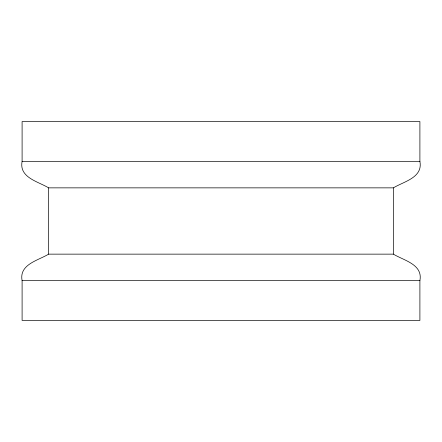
<?xml version="1.0" encoding="UTF-8"?>
<svg xmlns="http://www.w3.org/2000/svg" width="442" height="442" viewBox="0 0 442 442"><rect width="100%" height="100%" fill="white"/><g stroke="black" fill="none" stroke-linecap="round" stroke-linejoin="round"><path stroke-width="0.66" d="M22.1 280.664C18.884 264.338 38.178 260.52 48.62 254.144L393.38 254.144C403.822 260.52 423.116 264.338 419.9 280.664L419.9 320.439L22.1 320.439L22.1 280.664L419.9 280.664M419.9 161.336C423.116 177.662 403.822 181.48 393.38 187.856L48.62 187.856C38.178 181.48 18.884 177.662 22.1 161.336L22.1 121.561L419.9 121.561L419.9 161.336L22.1 161.336M393.38 187.856L393.38 254.144M48.62 187.856L48.62 254.144"/></g></svg>
